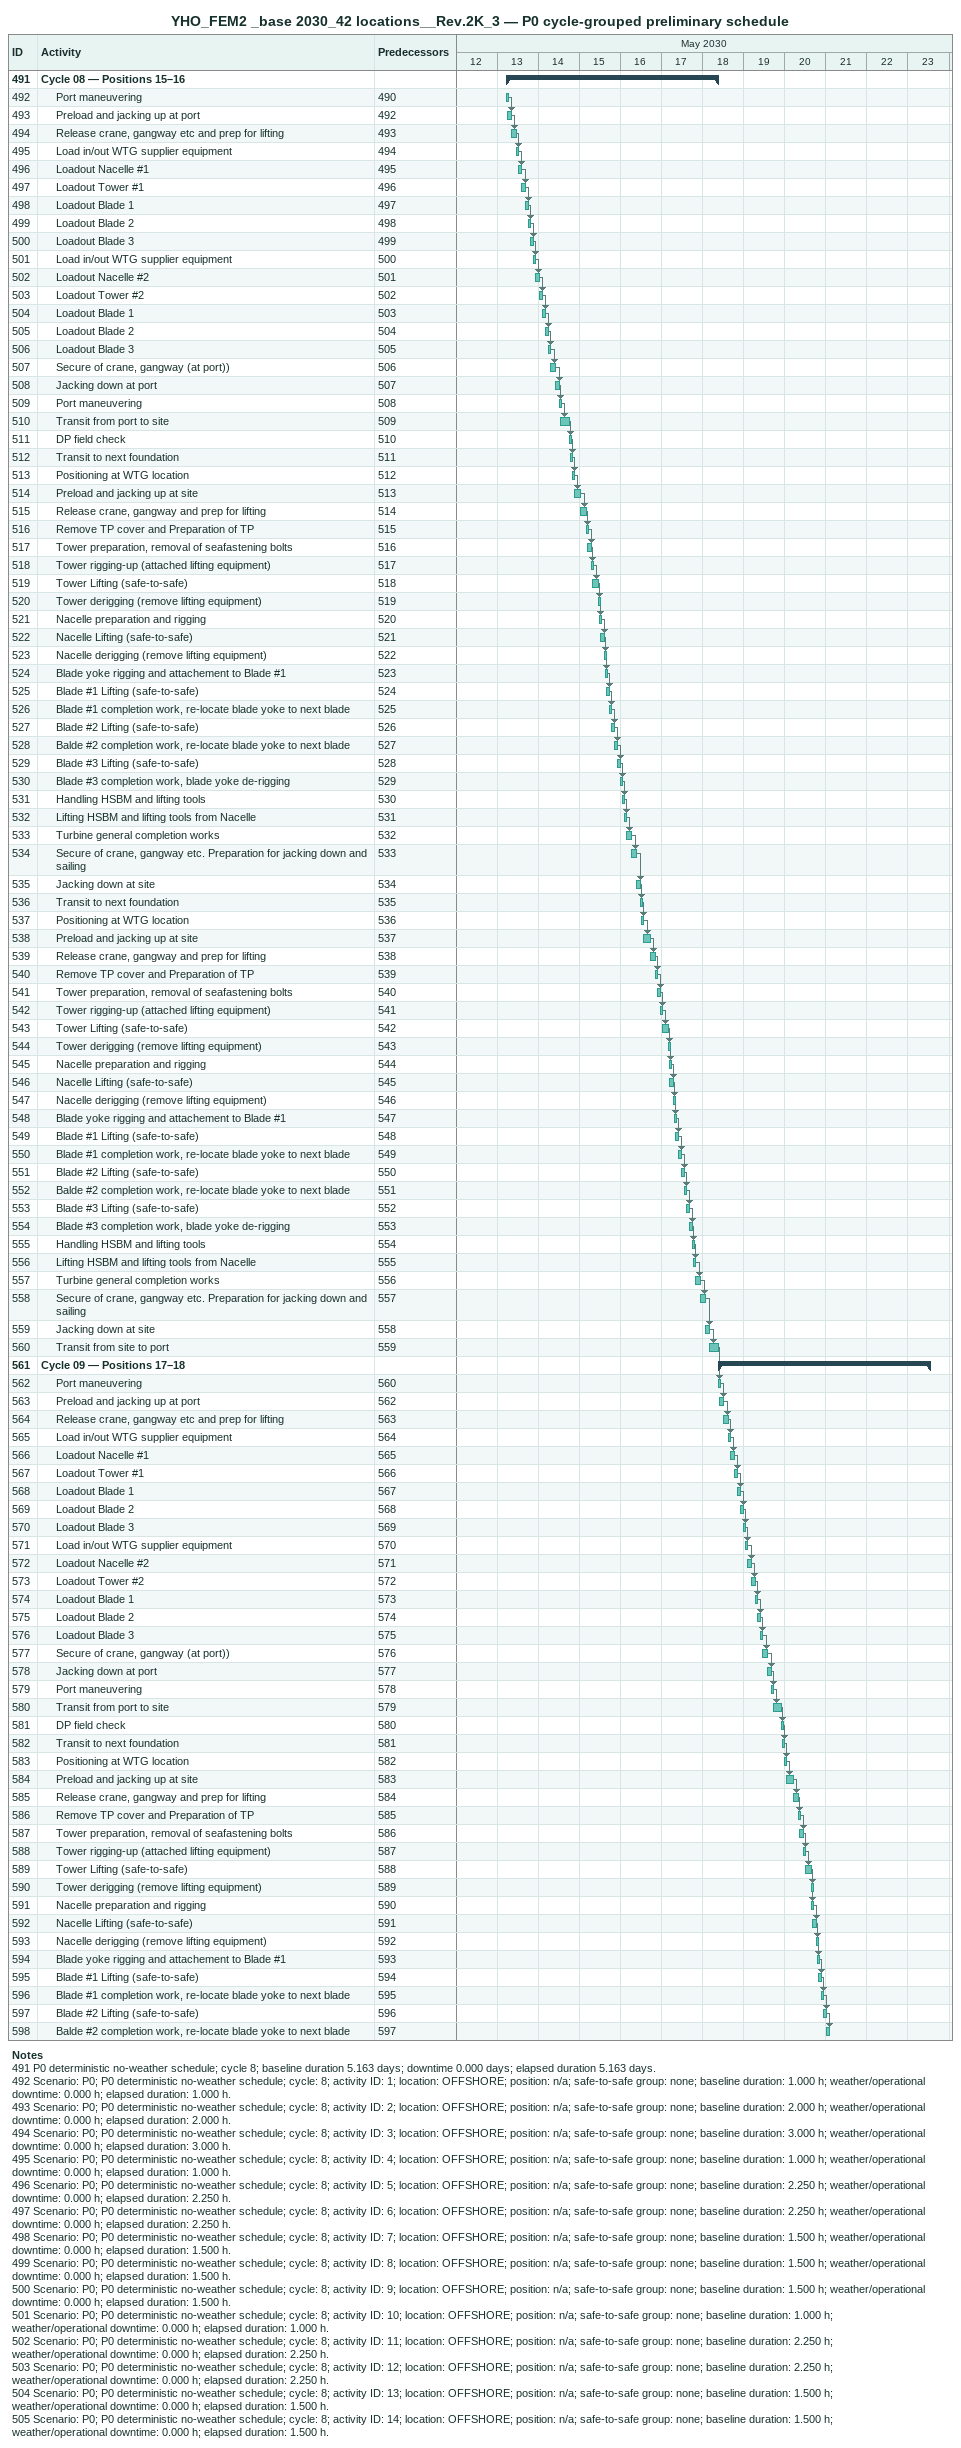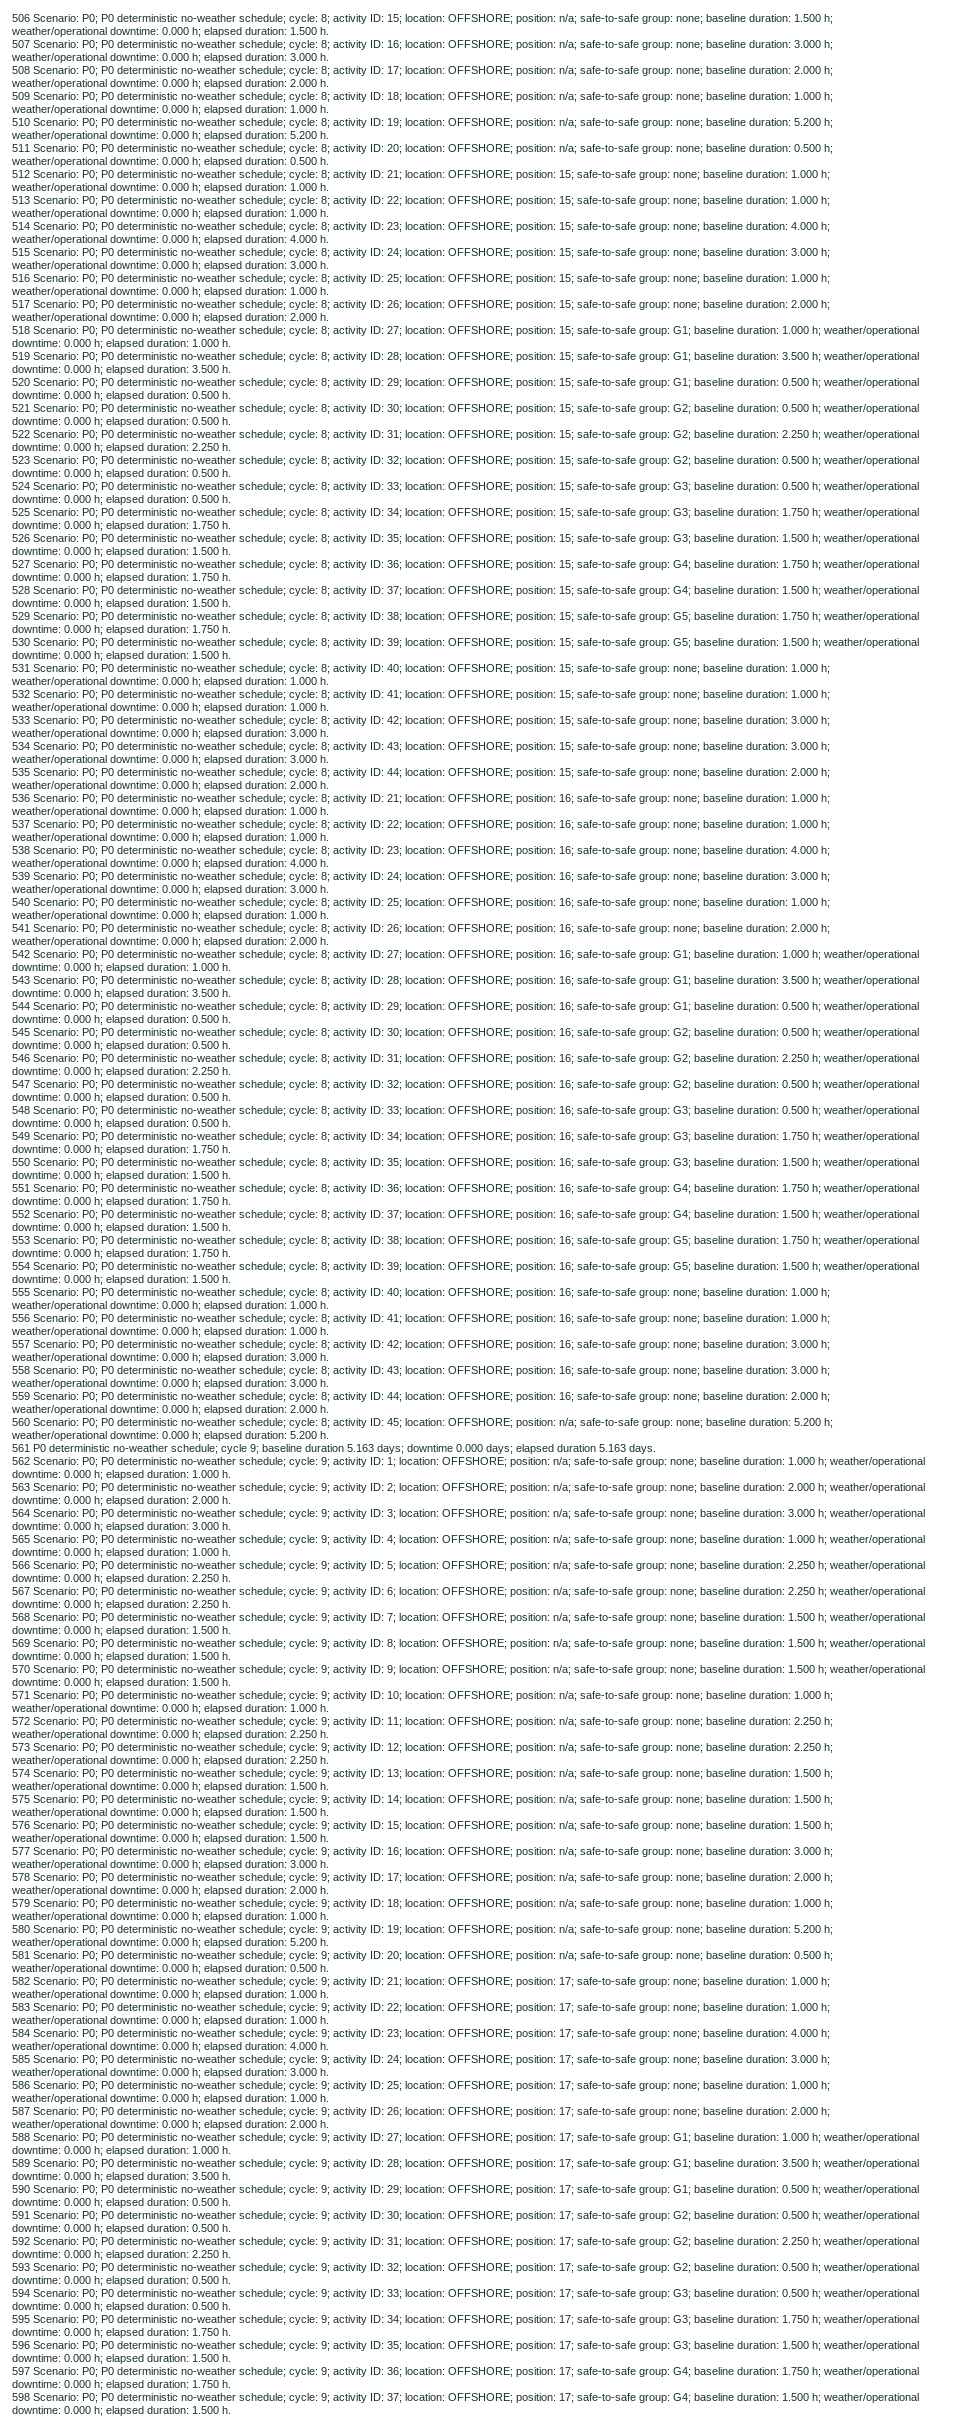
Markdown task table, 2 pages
YHO_FEM2 _base 2030_42 locations__Rev.2K_3 — P0 cycle-grouped preliminary schedule

| ID | Level | Task | Start | Finish | Predecessors |
|---|---|---|---|---|---|
| 491 | 1 | **Cycle 08 — Positions 15–16** | 2030-05-13 | 2030-05-18 |  |
| 492 | 2 | Port maneuvering | 2030-05-13 | 2030-05-13 | 490 |
| 493 | 2 | Preload and jacking up at port | 2030-05-13 | 2030-05-13 | 492 |
| 494 | 2 | Release crane, gangway etc and prep for lifting | 2030-05-13 | 2030-05-13 | 493 |
| 495 | 2 | Load in/out WTG supplier equipment | 2030-05-13 | 2030-05-13 | 494 |
| 496 | 2 | Loadout Nacelle #1 | 2030-05-13 | 2030-05-13 | 495 |
| 497 | 2 | Loadout Tower #1 | 2030-05-13 | 2030-05-13 | 496 |
| 498 | 2 | Loadout Blade 1 | 2030-05-13 | 2030-05-13 | 497 |
| 499 | 2 | Loadout Blade 2 | 2030-05-13 | 2030-05-13 | 498 |
| 500 | 2 | Loadout Blade 3 | 2030-05-13 | 2030-05-13 | 499 |
| 501 | 2 | Load in/out WTG supplier equipment | 2030-05-13 | 2030-05-13 | 500 |
| 502 | 2 | Loadout Nacelle #2 | 2030-05-13 | 2030-05-14 | 501 |
| 503 | 2 | Loadout Tower #2 | 2030-05-14 | 2030-05-14 | 502 |
| 504 | 2 | Loadout Blade 1 | 2030-05-14 | 2030-05-14 | 503 |
| 505 | 2 | Loadout Blade 2 | 2030-05-14 | 2030-05-14 | 504 |
| 506 | 2 | Loadout Blade 3 | 2030-05-14 | 2030-05-14 | 505 |
| 507 | 2 | Secure of crane, gangway (at port)) | 2030-05-14 | 2030-05-14 | 506 |
| 508 | 2 | Jacking down at port | 2030-05-14 | 2030-05-14 | 507 |
| 509 | 2 | Port maneuvering | 2030-05-14 | 2030-05-14 | 508 |
| 510 | 2 | Transit from port to site | 2030-05-14 | 2030-05-14 | 509 |
| 511 | 2 | DP field check | 2030-05-14 | 2030-05-14 | 510 |
| 512 | 2 | Transit to next foundation | 2030-05-14 | 2030-05-14 | 511 |
| 513 | 2 | Positioning at WTG location | 2030-05-14 | 2030-05-14 | 512 |
| 514 | 2 | Preload and jacking up at site | 2030-05-14 | 2030-05-15 | 513 |
| 515 | 2 | Release crane, gangway and prep for lifting | 2030-05-15 | 2030-05-15 | 514 |
| 516 | 2 | Remove TP cover and Preparation of TP | 2030-05-15 | 2030-05-15 | 515 |
| 517 | 2 | Tower preparation, removal of seafastening bolts | 2030-05-15 | 2030-05-15 | 516 |
| 518 | 2 | Tower rigging-up (attached lifting equipment) | 2030-05-15 | 2030-05-15 | 517 |
| 519 | 2 | Tower Lifting (safe-to-safe) | 2030-05-15 | 2030-05-15 | 518 |
| 520 | 2 | Tower derigging (remove lifting equipment) | 2030-05-15 | 2030-05-15 | 519 |
| 521 | 2 | Nacelle preparation and rigging | 2030-05-15 | 2030-05-15 | 520 |
| 522 | 2 | Nacelle Lifting (safe-to-safe) | 2030-05-15 | 2030-05-15 | 521 |
| 523 | 2 | Nacelle derigging (remove lifting equipment) | 2030-05-15 | 2030-05-15 | 522 |
| 524 | 2 | Blade yoke rigging and attachement to Blade #1 | 2030-05-15 | 2030-05-15 | 523 |
| 525 | 2 | Blade #1 Lifting (safe-to-safe) | 2030-05-15 | 2030-05-15 | 524 |
| 526 | 2 | Blade #1 completion work, re-locate blade yoke to next blade | 2030-05-15 | 2030-05-15 | 525 |
| 527 | 2 | Blade #2 Lifting (safe-to-safe) | 2030-05-15 | 2030-05-15 | 526 |
| 528 | 2 | Balde #2 completion work, re-locate blade yoke to next blade | 2030-05-15 | 2030-05-15 | 527 |
| 529 | 2 | Blade #3 Lifting (safe-to-safe) | 2030-05-15 | 2030-05-16 | 528 |
| 530 | 2 | Blade #3 completion work, blade yoke de-rigging | 2030-05-16 | 2030-05-16 | 529 |
| 531 | 2 | Handling HSBM and lifting tools | 2030-05-16 | 2030-05-16 | 530 |
| 532 | 2 | Lifting HSBM and lifting tools from Nacelle | 2030-05-16 | 2030-05-16 | 531 |
| 533 | 2 | Turbine general completion works | 2030-05-16 | 2030-05-16 | 532 |
| 534 | 2 | Secure of crane, gangway etc. Preparation for jacking down and sailing | 2030-05-16 | 2030-05-16 | 533 |
| 535 | 2 | Jacking down at site | 2030-05-16 | 2030-05-16 | 534 |
| 536 | 2 | Transit to next foundation | 2030-05-16 | 2030-05-16 | 535 |
| 537 | 2 | Positioning at WTG location | 2030-05-16 | 2030-05-16 | 536 |
| 538 | 2 | Preload and jacking up at site | 2030-05-16 | 2030-05-16 | 537 |
| 539 | 2 | Release crane, gangway and prep for lifting | 2030-05-16 | 2030-05-16 | 538 |
| 540 | 2 | Remove TP cover and Preparation of TP | 2030-05-16 | 2030-05-16 | 539 |
| 541 | 2 | Tower preparation, removal of seafastening bolts | 2030-05-16 | 2030-05-16 | 540 |
| 542 | 2 | Tower rigging-up (attached lifting equipment) | 2030-05-16 | 2030-05-17 | 541 |
| 543 | 2 | Tower Lifting (safe-to-safe) | 2030-05-17 | 2030-05-17 | 542 |
| 544 | 2 | Tower derigging (remove lifting equipment) | 2030-05-17 | 2030-05-17 | 543 |
| 545 | 2 | Nacelle preparation and rigging | 2030-05-17 | 2030-05-17 | 544 |
| 546 | 2 | Nacelle Lifting (safe-to-safe) | 2030-05-17 | 2030-05-17 | 545 |
| 547 | 2 | Nacelle derigging (remove lifting equipment) | 2030-05-17 | 2030-05-17 | 546 |
| 548 | 2 | Blade yoke rigging and attachement to Blade #1 | 2030-05-17 | 2030-05-17 | 547 |
| 549 | 2 | Blade #1 Lifting (safe-to-safe) | 2030-05-17 | 2030-05-17 | 548 |
| 550 | 2 | Blade #1 completion work, re-locate blade yoke to next blade | 2030-05-17 | 2030-05-17 | 549 |
| 551 | 2 | Blade #2 Lifting (safe-to-safe) | 2030-05-17 | 2030-05-17 | 550 |
| 552 | 2 | Balde #2 completion work, re-locate blade yoke to next blade | 2030-05-17 | 2030-05-17 | 551 |
| 553 | 2 | Blade #3 Lifting (safe-to-safe) | 2030-05-17 | 2030-05-17 | 552 |
| 554 | 2 | Blade #3 completion work, blade yoke de-rigging | 2030-05-17 | 2030-05-17 | 553 |
| 555 | 2 | Handling HSBM and lifting tools | 2030-05-17 | 2030-05-17 | 554 |
| 556 | 2 | Lifting HSBM and lifting tools from Nacelle | 2030-05-17 | 2030-05-17 | 555 |
| 557 | 2 | Turbine general completion works | 2030-05-17 | 2030-05-17 | 556 |
| 558 | 2 | Secure of crane, gangway etc. Preparation for jacking down and sailing | 2030-05-17 | 2030-05-18 | 557 |
| 559 | 2 | Jacking down at site | 2030-05-18 | 2030-05-18 | 558 |
| 560 | 2 | Transit from site to port | 2030-05-18 | 2030-05-18 | 559 |
| 561 | 1 | **Cycle 09 — Positions 17–18** | 2030-05-18 | 2030-05-23 |  |
| 562 | 2 | Port maneuvering | 2030-05-18 | 2030-05-18 | 560 |
| 563 | 2 | Preload and jacking up at port | 2030-05-18 | 2030-05-18 | 562 |
| 564 | 2 | Release crane, gangway etc and prep for lifting | 2030-05-18 | 2030-05-18 | 563 |
| 565 | 2 | Load in/out WTG supplier equipment | 2030-05-18 | 2030-05-18 | 564 |
| 566 | 2 | Loadout Nacelle #1 | 2030-05-18 | 2030-05-18 | 565 |
| 567 | 2 | Loadout Tower #1 | 2030-05-18 | 2030-05-18 | 566 |
| 568 | 2 | Loadout Blade 1 | 2030-05-18 | 2030-05-18 | 567 |
| 569 | 2 | Loadout Blade 2 | 2030-05-18 | 2030-05-18 | 568 |
| 570 | 2 | Loadout Blade 3 | 2030-05-18 | 2030-05-19 | 569 |
| 571 | 2 | Load in/out WTG supplier equipment | 2030-05-19 | 2030-05-19 | 570 |
| 572 | 2 | Loadout Nacelle #2 | 2030-05-19 | 2030-05-19 | 571 |
| 573 | 2 | Loadout Tower #2 | 2030-05-19 | 2030-05-19 | 572 |
| 574 | 2 | Loadout Blade 1 | 2030-05-19 | 2030-05-19 | 573 |
| 575 | 2 | Loadout Blade 2 | 2030-05-19 | 2030-05-19 | 574 |
| 576 | 2 | Loadout Blade 3 | 2030-05-19 | 2030-05-19 | 575 |
| 577 | 2 | Secure of crane, gangway (at port)) | 2030-05-19 | 2030-05-19 | 576 |
| 578 | 2 | Jacking down at port | 2030-05-19 | 2030-05-19 | 577 |
| 579 | 2 | Port maneuvering | 2030-05-19 | 2030-05-19 | 578 |
| 580 | 2 | Transit from port to site | 2030-05-19 | 2030-05-19 | 579 |
| 581 | 2 | DP field check | 2030-05-19 | 2030-05-19 | 580 |
| 582 | 2 | Transit to next foundation | 2030-05-19 | 2030-05-19 | 581 |
| 583 | 2 | Positioning at WTG location | 2030-05-19 | 2030-05-20 | 582 |
| 584 | 2 | Preload and jacking up at site | 2030-05-20 | 2030-05-20 | 583 |
| 585 | 2 | Release crane, gangway and prep for lifting | 2030-05-20 | 2030-05-20 | 584 |
| 586 | 2 | Remove TP cover and Preparation of TP | 2030-05-20 | 2030-05-20 | 585 |
| 587 | 2 | Tower preparation, removal of seafastening bolts | 2030-05-20 | 2030-05-20 | 586 |
| 588 | 2 | Tower rigging-up (attached lifting equipment) | 2030-05-20 | 2030-05-20 | 587 |
| 589 | 2 | Tower Lifting (safe-to-safe) | 2030-05-20 | 2030-05-20 | 588 |
| 590 | 2 | Tower derigging (remove lifting equipment) | 2030-05-20 | 2030-05-20 | 589 |
| 591 | 2 | Nacelle preparation and rigging | 2030-05-20 | 2030-05-20 | 590 |
| 592 | 2 | Nacelle Lifting (safe-to-safe) | 2030-05-20 | 2030-05-20 | 591 |
| 593 | 2 | Nacelle derigging (remove lifting equipment) | 2030-05-20 | 2030-05-20 | 592 |
| 594 | 2 | Blade yoke rigging and attachement to Blade #1 | 2030-05-20 | 2030-05-20 | 593 |
| 595 | 2 | Blade #1 Lifting (safe-to-safe) | 2030-05-20 | 2030-05-20 | 594 |
| 596 | 2 | Blade #1 completion work, re-locate blade yoke to next blade | 2030-05-20 | 2030-05-20 | 595 |
| 597 | 2 | Blade #2 Lifting (safe-to-safe) | 2030-05-20 | 2030-05-21 | 596 |
| 598 | 2 | Balde #2 completion work, re-locate blade yoke to next blade | 2030-05-21 | 2030-05-21 | 597 |

Notes
- 491: P0 deterministic no-weather schedule; cycle 8; baseline duration 5.163 days; downtime 0.000 days; elapsed duration 5.163 days.
- 492: Scenario: P0; P0 deterministic no-weather schedule; cycle: 8; activity ID: 1; location: OFFSHORE; position: n/a; safe-to-safe group: none; baseline duration: 1.000 h; weather/operational downtime: 0.000 h; elapsed duration: 1.000 h.
- 493: Scenario: P0; P0 deterministic no-weather schedule; cycle: 8; activity ID: 2; location: OFFSHORE; position: n/a; safe-to-safe group: none; baseline duration: 2.000 h; weather/operational downtime: 0.000 h; elapsed duration: 2.000 h.
- 494: Scenario: P0; P0 deterministic no-weather schedule; cycle: 8; activity ID: 3; location: OFFSHORE; position: n/a; safe-to-safe group: none; baseline duration: 3.000 h; weather/operational downtime: 0.000 h; elapsed duration: 3.000 h.
- 495: Scenario: P0; P0 deterministic no-weather schedule; cycle: 8; activity ID: 4; location: OFFSHORE; position: n/a; safe-to-safe group: none; baseline duration: 1.000 h; weather/operational downtime: 0.000 h; elapsed duration: 1.000 h.
- 496: Scenario: P0; P0 deterministic no-weather schedule; cycle: 8; activity ID: 5; location: OFFSHORE; position: n/a; safe-to-safe group: none; baseline duration: 2.250 h; weather/operational downtime: 0.000 h; elapsed duration: 2.250 h.
- 497: Scenario: P0; P0 deterministic no-weather schedule; cycle: 8; activity ID: 6; location: OFFSHORE; position: n/a; safe-to-safe group: none; baseline duration: 2.250 h; weather/operational downtime: 0.000 h; elapsed duration: 2.250 h.
- 498: Scenario: P0; P0 deterministic no-weather schedule; cycle: 8; activity ID: 7; location: OFFSHORE; position: n/a; safe-to-safe group: none; baseline duration: 1.500 h; weather/operational downtime: 0.000 h; elapsed duration: 1.500 h.
- 499: Scenario: P0; P0 deterministic no-weather schedule; cycle: 8; activity ID: 8; location: OFFSHORE; position: n/a; safe-to-safe group: none; baseline duration: 1.500 h; weather/operational downtime: 0.000 h; elapsed duration: 1.500 h.
- 500: Scenario: P0; P0 deterministic no-weather schedule; cycle: 8; activity ID: 9; location: OFFSHORE; position: n/a; safe-to-safe group: none; baseline duration: 1.500 h; weather/operational downtime: 0.000 h; elapsed duration: 1.500 h.
- 501: Scenario: P0; P0 deterministic no-weather schedule; cycle: 8; activity ID: 10; location: OFFSHORE; position: n/a; safe-to-safe group: none; baseline duration: 1.000 h; weather/operational downtime: 0.000 h; elapsed duration: 1.000 h.
- 502: Scenario: P0; P0 deterministic no-weather schedule; cycle: 8; activity ID: 11; location: OFFSHORE; position: n/a; safe-to-safe group: none; baseline duration: 2.250 h; weather/operational downtime: 0.000 h; elapsed duration: 2.250 h.
- 503: Scenario: P0; P0 deterministic no-weather schedule; cycle: 8; activity ID: 12; location: OFFSHORE; position: n/a; safe-to-safe group: none; baseline duration: 2.250 h; weather/operational downtime: 0.000 h; elapsed duration: 2.250 h.
- 504: Scenario: P0; P0 deterministic no-weather schedule; cycle: 8; activity ID: 13; location: OFFSHORE; position: n/a; safe-to-safe group: none; baseline duration: 1.500 h; weather/operational downtime: 0.000 h; elapsed duration: 1.500 h.
- 505: Scenario: P0; P0 deterministic no-weather schedule; cycle: 8; activity ID: 14; location: OFFSHORE; position: n/a; safe-to-safe group: none; baseline duration: 1.500 h; weather/operational downtime: 0.000 h; elapsed duration: 1.500 h.
- 506: Scenario: P0; P0 deterministic no-weather schedule; cycle: 8; activity ID: 15; location: OFFSHORE; position: n/a; safe-to-safe group: none; baseline duration: 1.500 h; weather/operational downtime: 0.000 h; elapsed duration: 1.500 h.
- 507: Scenario: P0; P0 deterministic no-weather schedule; cycle: 8; activity ID: 16; location: OFFSHORE; position: n/a; safe-to-safe group: none; baseline duration: 3.000 h; weather/operational downtime: 0.000 h; elapsed duration: 3.000 h.
- 508: Scenario: P0; P0 deterministic no-weather schedule; cycle: 8; activity ID: 17; location: OFFSHORE; position: n/a; safe-to-safe group: none; baseline duration: 2.000 h; weather/operational downtime: 0.000 h; elapsed duration: 2.000 h.
- 509: Scenario: P0; P0 deterministic no-weather schedule; cycle: 8; activity ID: 18; location: OFFSHORE; position: n/a; safe-to-safe group: none; baseline duration: 1.000 h; weather/operational downtime: 0.000 h; elapsed duration: 1.000 h.
- 510: Scenario: P0; P0 deterministic no-weather schedule; cycle: 8; activity ID: 19; location: OFFSHORE; position: n/a; safe-to-safe group: none; baseline duration: 5.200 h; weather/operational downtime: 0.000 h; elapsed duration: 5.200 h.
- 511: Scenario: P0; P0 deterministic no-weather schedule; cycle: 8; activity ID: 20; location: OFFSHORE; position: n/a; safe-to-safe group: none; baseline duration: 0.500 h; weather/operational downtime: 0.000 h; elapsed duration: 0.500 h.
- 512: Scenario: P0; P0 deterministic no-weather schedule; cycle: 8; activity ID: 21; location: OFFSHORE; position: 15; safe-to-safe group: none; baseline duration: 1.000 h; weather/operational downtime: 0.000 h; elapsed duration: 1.000 h.
- 513: Scenario: P0; P0 deterministic no-weather schedule; cycle: 8; activity ID: 22; location: OFFSHORE; position: 15; safe-to-safe group: none; baseline duration: 1.000 h; weather/operational downtime: 0.000 h; elapsed duration: 1.000 h.
- 514: Scenario: P0; P0 deterministic no-weather schedule; cycle: 8; activity ID: 23; location: OFFSHORE; position: 15; safe-to-safe group: none; baseline duration: 4.000 h; weather/operational downtime: 0.000 h; elapsed duration: 4.000 h.
- 515: Scenario: P0; P0 deterministic no-weather schedule; cycle: 8; activity ID: 24; location: OFFSHORE; position: 15; safe-to-safe group: none; baseline duration: 3.000 h; weather/operational downtime: 0.000 h; elapsed duration: 3.000 h.
- 516: Scenario: P0; P0 deterministic no-weather schedule; cycle: 8; activity ID: 25; location: OFFSHORE; position: 15; safe-to-safe group: none; baseline duration: 1.000 h; weather/operational downtime: 0.000 h; elapsed duration: 1.000 h.
- 517: Scenario: P0; P0 deterministic no-weather schedule; cycle: 8; activity ID: 26; location: OFFSHORE; position: 15; safe-to-safe group: none; baseline duration: 2.000 h; weather/operational downtime: 0.000 h; elapsed duration: 2.000 h.
- 518: Scenario: P0; P0 deterministic no-weather schedule; cycle: 8; activity ID: 27; location: OFFSHORE; position: 15; safe-to-safe group: G1; baseline duration: 1.000 h; weather/operational downtime: 0.000 h; elapsed duration: 1.000 h.
- 519: Scenario: P0; P0 deterministic no-weather schedule; cycle: 8; activity ID: 28; location: OFFSHORE; position: 15; safe-to-safe group: G1; baseline duration: 3.500 h; weather/operational downtime: 0.000 h; elapsed duration: 3.500 h.
- 520: Scenario: P0; P0 deterministic no-weather schedule; cycle: 8; activity ID: 29; location: OFFSHORE; position: 15; safe-to-safe group: G1; baseline duration: 0.500 h; weather/operational downtime: 0.000 h; elapsed duration: 0.500 h.
- 521: Scenario: P0; P0 deterministic no-weather schedule; cycle: 8; activity ID: 30; location: OFFSHORE; position: 15; safe-to-safe group: G2; baseline duration: 0.500 h; weather/operational downtime: 0.000 h; elapsed duration: 0.500 h.
- 522: Scenario: P0; P0 deterministic no-weather schedule; cycle: 8; activity ID: 31; location: OFFSHORE; position: 15; safe-to-safe group: G2; baseline duration: 2.250 h; weather/operational downtime: 0.000 h; elapsed duration: 2.250 h.
- 523: Scenario: P0; P0 deterministic no-weather schedule; cycle: 8; activity ID: 32; location: OFFSHORE; position: 15; safe-to-safe group: G2; baseline duration: 0.500 h; weather/operational downtime: 0.000 h; elapsed duration: 0.500 h.
- 524: Scenario: P0; P0 deterministic no-weather schedule; cycle: 8; activity ID: 33; location: OFFSHORE; position: 15; safe-to-safe group: G3; baseline duration: 0.500 h; weather/operational downtime: 0.000 h; elapsed duration: 0.500 h.
- 525: Scenario: P0; P0 deterministic no-weather schedule; cycle: 8; activity ID: 34; location: OFFSHORE; position: 15; safe-to-safe group: G3; baseline duration: 1.750 h; weather/operational downtime: 0.000 h; elapsed duration: 1.750 h.
- 526: Scenario: P0; P0 deterministic no-weather schedule; cycle: 8; activity ID: 35; location: OFFSHORE; position: 15; safe-to-safe group: G3; baseline duration: 1.500 h; weather/operational downtime: 0.000 h; elapsed duration: 1.500 h.
- 527: Scenario: P0; P0 deterministic no-weather schedule; cycle: 8; activity ID: 36; location: OFFSHORE; position: 15; safe-to-safe group: G4; baseline duration: 1.750 h; weather/operational downtime: 0.000 h; elapsed duration: 1.750 h.
- 528: Scenario: P0; P0 deterministic no-weather schedule; cycle: 8; activity ID: 37; location: OFFSHORE; position: 15; safe-to-safe group: G4; baseline duration: 1.500 h; weather/operational downtime: 0.000 h; elapsed duration: 1.500 h.
- 529: Scenario: P0; P0 deterministic no-weather schedule; cycle: 8; activity ID: 38; location: OFFSHORE; position: 15; safe-to-safe group: G5; baseline duration: 1.750 h; weather/operational downtime: 0.000 h; elapsed duration: 1.750 h.
- 530: Scenario: P0; P0 deterministic no-weather schedule; cycle: 8; activity ID: 39; location: OFFSHORE; position: 15; safe-to-safe group: G5; baseline duration: 1.500 h; weather/operational downtime: 0.000 h; elapsed duration: 1.500 h.
- 531: Scenario: P0; P0 deterministic no-weather schedule; cycle: 8; activity ID: 40; location: OFFSHORE; position: 15; safe-to-safe group: none; baseline duration: 1.000 h; weather/operational downtime: 0.000 h; elapsed duration: 1.000 h.
- 532: Scenario: P0; P0 deterministic no-weather schedule; cycle: 8; activity ID: 41; location: OFFSHORE; position: 15; safe-to-safe group: none; baseline duration: 1.000 h; weather/operational downtime: 0.000 h; elapsed duration: 1.000 h.
- 533: Scenario: P0; P0 deterministic no-weather schedule; cycle: 8; activity ID: 42; location: OFFSHORE; position: 15; safe-to-safe group: none; baseline duration: 3.000 h; weather/operational downtime: 0.000 h; elapsed duration: 3.000 h.
- 534: Scenario: P0; P0 deterministic no-weather schedule; cycle: 8; activity ID: 43; location: OFFSHORE; position: 15; safe-to-safe group: none; baseline duration: 3.000 h; weather/operational downtime: 0.000 h; elapsed duration: 3.000 h.
- 535: Scenario: P0; P0 deterministic no-weather schedule; cycle: 8; activity ID: 44; location: OFFSHORE; position: 15; safe-to-safe group: none; baseline duration: 2.000 h; weather/operational downtime: 0.000 h; elapsed duration: 2.000 h.
- 536: Scenario: P0; P0 deterministic no-weather schedule; cycle: 8; activity ID: 21; location: OFFSHORE; position: 16; safe-to-safe group: none; baseline duration: 1.000 h; weather/operational downtime: 0.000 h; elapsed duration: 1.000 h.
- 537: Scenario: P0; P0 deterministic no-weather schedule; cycle: 8; activity ID: 22; location: OFFSHORE; position: 16; safe-to-safe group: none; baseline duration: 1.000 h; weather/operational downtime: 0.000 h; elapsed duration: 1.000 h.
- 538: Scenario: P0; P0 deterministic no-weather schedule; cycle: 8; activity ID: 23; location: OFFSHORE; position: 16; safe-to-safe group: none; baseline duration: 4.000 h; weather/operational downtime: 0.000 h; elapsed duration: 4.000 h.
- 539: Scenario: P0; P0 deterministic no-weather schedule; cycle: 8; activity ID: 24; location: OFFSHORE; position: 16; safe-to-safe group: none; baseline duration: 3.000 h; weather/operational downtime: 0.000 h; elapsed duration: 3.000 h.
- 540: Scenario: P0; P0 deterministic no-weather schedule; cycle: 8; activity ID: 25; location: OFFSHORE; position: 16; safe-to-safe group: none; baseline duration: 1.000 h; weather/operational downtime: 0.000 h; elapsed duration: 1.000 h.
- 541: Scenario: P0; P0 deterministic no-weather schedule; cycle: 8; activity ID: 26; location: OFFSHORE; position: 16; safe-to-safe group: none; baseline duration: 2.000 h; weather/operational downtime: 0.000 h; elapsed duration: 2.000 h.
- 542: Scenario: P0; P0 deterministic no-weather schedule; cycle: 8; activity ID: 27; location: OFFSHORE; position: 16; safe-to-safe group: G1; baseline duration: 1.000 h; weather/operational downtime: 0.000 h; elapsed duration: 1.000 h.
- 543: Scenario: P0; P0 deterministic no-weather schedule; cycle: 8; activity ID: 28; location: OFFSHORE; position: 16; safe-to-safe group: G1; baseline duration: 3.500 h; weather/operational downtime: 0.000 h; elapsed duration: 3.500 h.
- 544: Scenario: P0; P0 deterministic no-weather schedule; cycle: 8; activity ID: 29; location: OFFSHORE; position: 16; safe-to-safe group: G1; baseline duration: 0.500 h; weather/operational downtime: 0.000 h; elapsed duration: 0.500 h.
- 545: Scenario: P0; P0 deterministic no-weather schedule; cycle: 8; activity ID: 30; location: OFFSHORE; position: 16; safe-to-safe group: G2; baseline duration: 0.500 h; weather/operational downtime: 0.000 h; elapsed duration: 0.500 h.
- 546: Scenario: P0; P0 deterministic no-weather schedule; cycle: 8; activity ID: 31; location: OFFSHORE; position: 16; safe-to-safe group: G2; baseline duration: 2.250 h; weather/operational downtime: 0.000 h; elapsed duration: 2.250 h.
- 547: Scenario: P0; P0 deterministic no-weather schedule; cycle: 8; activity ID: 32; location: OFFSHORE; position: 16; safe-to-safe group: G2; baseline duration: 0.500 h; weather/operational downtime: 0.000 h; elapsed duration: 0.500 h.
- 548: Scenario: P0; P0 deterministic no-weather schedule; cycle: 8; activity ID: 33; location: OFFSHORE; position: 16; safe-to-safe group: G3; baseline duration: 0.500 h; weather/operational downtime: 0.000 h; elapsed duration: 0.500 h.
- 549: Scenario: P0; P0 deterministic no-weather schedule; cycle: 8; activity ID: 34; location: OFFSHORE; position: 16; safe-to-safe group: G3; baseline duration: 1.750 h; weather/operational downtime: 0.000 h; elapsed duration: 1.750 h.
- 550: Scenario: P0; P0 deterministic no-weather schedule; cycle: 8; activity ID: 35; location: OFFSHORE; position: 16; safe-to-safe group: G3; baseline duration: 1.500 h; weather/operational downtime: 0.000 h; elapsed duration: 1.500 h.
- 551: Scenario: P0; P0 deterministic no-weather schedule; cycle: 8; activity ID: 36; location: OFFSHORE; position: 16; safe-to-safe group: G4; baseline duration: 1.750 h; weather/operational downtime: 0.000 h; elapsed duration: 1.750 h.
- 552: Scenario: P0; P0 deterministic no-weather schedule; cycle: 8; activity ID: 37; location: OFFSHORE; position: 16; safe-to-safe group: G4; baseline duration: 1.500 h; weather/operational downtime: 0.000 h; elapsed duration: 1.500 h.
- 553: Scenario: P0; P0 deterministic no-weather schedule; cycle: 8; activity ID: 38; location: OFFSHORE; position: 16; safe-to-safe group: G5; baseline duration: 1.750 h; weather/operational downtime: 0.000 h; elapsed duration: 1.750 h.
- 554: Scenario: P0; P0 deterministic no-weather schedule; cycle: 8; activity ID: 39; location: OFFSHORE; position: 16; safe-to-safe group: G5; baseline duration: 1.500 h; weather/operational downtime: 0.000 h; elapsed duration: 1.500 h.
- 555: Scenario: P0; P0 deterministic no-weather schedule; cycle: 8; activity ID: 40; location: OFFSHORE; position: 16; safe-to-safe group: none; baseline duration: 1.000 h; weather/operational downtime: 0.000 h; elapsed duration: 1.000 h.
- 556: Scenario: P0; P0 deterministic no-weather schedule; cycle: 8; activity ID: 41; location: OFFSHORE; position: 16; safe-to-safe group: none; baseline duration: 1.000 h; weather/operational downtime: 0.000 h; elapsed duration: 1.000 h.
- 557: Scenario: P0; P0 deterministic no-weather schedule; cycle: 8; activity ID: 42; location: OFFSHORE; position: 16; safe-to-safe group: none; baseline duration: 3.000 h; weather/operational downtime: 0.000 h; elapsed duration: 3.000 h.
- 558: Scenario: P0; P0 deterministic no-weather schedule; cycle: 8; activity ID: 43; location: OFFSHORE; position: 16; safe-to-safe group: none; baseline duration: 3.000 h; weather/operational downtime: 0.000 h; elapsed duration: 3.000 h.
- 559: Scenario: P0; P0 deterministic no-weather schedule; cycle: 8; activity ID: 44; location: OFFSHORE; position: 16; safe-to-safe group: none; baseline duration: 2.000 h; weather/operational downtime: 0.000 h; elapsed duration: 2.000 h.
- 560: Scenario: P0; P0 deterministic no-weather schedule; cycle: 8; activity ID: 45; location: OFFSHORE; position: n/a; safe-to-safe group: none; baseline duration: 5.200 h; weather/operational downtime: 0.000 h; elapsed duration: 5.200 h.
- 561: P0 deterministic no-weather schedule; cycle 9; baseline duration 5.163 days; downtime 0.000 days; elapsed duration 5.163 days.
- 562: Scenario: P0; P0 deterministic no-weather schedule; cycle: 9; activity ID: 1; location: OFFSHORE; position: n/a; safe-to-safe group: none; baseline duration: 1.000 h; weather/operational downtime: 0.000 h; elapsed duration: 1.000 h.
- 563: Scenario: P0; P0 deterministic no-weather schedule; cycle: 9; activity ID: 2; location: OFFSHORE; position: n/a; safe-to-safe group: none; baseline duration: 2.000 h; weather/operational downtime: 0.000 h; elapsed duration: 2.000 h.
- 564: Scenario: P0; P0 deterministic no-weather schedule; cycle: 9; activity ID: 3; location: OFFSHORE; position: n/a; safe-to-safe group: none; baseline duration: 3.000 h; weather/operational downtime: 0.000 h; elapsed duration: 3.000 h.
- 565: Scenario: P0; P0 deterministic no-weather schedule; cycle: 9; activity ID: 4; location: OFFSHORE; position: n/a; safe-to-safe group: none; baseline duration: 1.000 h; weather/operational downtime: 0.000 h; elapsed duration: 1.000 h.
- 566: Scenario: P0; P0 deterministic no-weather schedule; cycle: 9; activity ID: 5; location: OFFSHORE; position: n/a; safe-to-safe group: none; baseline duration: 2.250 h; weather/operational downtime: 0.000 h; elapsed duration: 2.250 h.
- 567: Scenario: P0; P0 deterministic no-weather schedule; cycle: 9; activity ID: 6; location: OFFSHORE; position: n/a; safe-to-safe group: none; baseline duration: 2.250 h; weather/operational downtime: 0.000 h; elapsed duration: 2.250 h.
- 568: Scenario: P0; P0 deterministic no-weather schedule; cycle: 9; activity ID: 7; location: OFFSHORE; position: n/a; safe-to-safe group: none; baseline duration: 1.500 h; weather/operational downtime: 0.000 h; elapsed duration: 1.500 h.
- 569: Scenario: P0; P0 deterministic no-weather schedule; cycle: 9; activity ID: 8; location: OFFSHORE; position: n/a; safe-to-safe group: none; baseline duration: 1.500 h; weather/operational downtime: 0.000 h; elapsed duration: 1.500 h.
- 570: Scenario: P0; P0 deterministic no-weather schedule; cycle: 9; activity ID: 9; location: OFFSHORE; position: n/a; safe-to-safe group: none; baseline duration: 1.500 h; weather/operational downtime: 0.000 h; elapsed duration: 1.500 h.
- 571: Scenario: P0; P0 deterministic no-weather schedule; cycle: 9; activity ID: 10; location: OFFSHORE; position: n/a; safe-to-safe group: none; baseline duration: 1.000 h; weather/operational downtime: 0.000 h; elapsed duration: 1.000 h.
- 572: Scenario: P0; P0 deterministic no-weather schedule; cycle: 9; activity ID: 11; location: OFFSHORE; position: n/a; safe-to-safe group: none; baseline duration: 2.250 h; weather/operational downtime: 0.000 h; elapsed duration: 2.250 h.
- 573: Scenario: P0; P0 deterministic no-weather schedule; cycle: 9; activity ID: 12; location: OFFSHORE; position: n/a; safe-to-safe group: none; baseline duration: 2.250 h; weather/operational downtime: 0.000 h; elapsed duration: 2.250 h.
- 574: Scenario: P0; P0 deterministic no-weather schedule; cycle: 9; activity ID: 13; location: OFFSHORE; position: n/a; safe-to-safe group: none; baseline duration: 1.500 h; weather/operational downtime: 0.000 h; elapsed duration: 1.500 h.
- 575: Scenario: P0; P0 deterministic no-weather schedule; cycle: 9; activity ID: 14; location: OFFSHORE; position: n/a; safe-to-safe group: none; baseline duration: 1.500 h; weather/operational downtime: 0.000 h; elapsed duration: 1.500 h.
- 576: Scenario: P0; P0 deterministic no-weather schedule; cycle: 9; activity ID: 15; location: OFFSHORE; position: n/a; safe-to-safe group: none; baseline duration: 1.500 h; weather/operational downtime: 0.000 h; elapsed duration: 1.500 h.
- 577: Scenario: P0; P0 deterministic no-weather schedule; cycle: 9; activity ID: 16; location: OFFSHORE; position: n/a; safe-to-safe group: none; baseline duration: 3.000 h; weather/operational downtime: 0.000 h; elapsed duration: 3.000 h.
- 578: Scenario: P0; P0 deterministic no-weather schedule; cycle: 9; activity ID: 17; location: OFFSHORE; position: n/a; safe-to-safe group: none; baseline duration: 2.000 h; weather/operational downtime: 0.000 h; elapsed duration: 2.000 h.
- 579: Scenario: P0; P0 deterministic no-weather schedule; cycle: 9; activity ID: 18; location: OFFSHORE; position: n/a; safe-to-safe group: none; baseline duration: 1.000 h; weather/operational downtime: 0.000 h; elapsed duration: 1.000 h.
- 580: Scenario: P0; P0 deterministic no-weather schedule; cycle: 9; activity ID: 19; location: OFFSHORE; position: n/a; safe-to-safe group: none; baseline duration: 5.200 h; weather/operational downtime: 0.000 h; elapsed duration: 5.200 h.
- 581: Scenario: P0; P0 deterministic no-weather schedule; cycle: 9; activity ID: 20; location: OFFSHORE; position: n/a; safe-to-safe group: none; baseline duration: 0.500 h; weather/operational downtime: 0.000 h; elapsed duration: 0.500 h.
- 582: Scenario: P0; P0 deterministic no-weather schedule; cycle: 9; activity ID: 21; location: OFFSHORE; position: 17; safe-to-safe group: none; baseline duration: 1.000 h; weather/operational downtime: 0.000 h; elapsed duration: 1.000 h.
- 583: Scenario: P0; P0 deterministic no-weather schedule; cycle: 9; activity ID: 22; location: OFFSHORE; position: 17; safe-to-safe group: none; baseline duration: 1.000 h; weather/operational downtime: 0.000 h; elapsed duration: 1.000 h.
- 584: Scenario: P0; P0 deterministic no-weather schedule; cycle: 9; activity ID: 23; location: OFFSHORE; position: 17; safe-to-safe group: none; baseline duration: 4.000 h; weather/operational downtime: 0.000 h; elapsed duration: 4.000 h.
- 585: Scenario: P0; P0 deterministic no-weather schedule; cycle: 9; activity ID: 24; location: OFFSHORE; position: 17; safe-to-safe group: none; baseline duration: 3.000 h; weather/operational downtime: 0.000 h; elapsed duration: 3.000 h.
- 586: Scenario: P0; P0 deterministic no-weather schedule; cycle: 9; activity ID: 25; location: OFFSHORE; position: 17; safe-to-safe group: none; baseline duration: 1.000 h; weather/operational downtime: 0.000 h; elapsed duration: 1.000 h.
- 587: Scenario: P0; P0 deterministic no-weather schedule; cycle: 9; activity ID: 26; location: OFFSHORE; position: 17; safe-to-safe group: none; baseline duration: 2.000 h; weather/operational downtime: 0.000 h; elapsed duration: 2.000 h.
- 588: Scenario: P0; P0 deterministic no-weather schedule; cycle: 9; activity ID: 27; location: OFFSHORE; position: 17; safe-to-safe group: G1; baseline duration: 1.000 h; weather/operational downtime: 0.000 h; elapsed duration: 1.000 h.
- 589: Scenario: P0; P0 deterministic no-weather schedule; cycle: 9; activity ID: 28; location: OFFSHORE; position: 17; safe-to-safe group: G1; baseline duration: 3.500 h; weather/operational downtime: 0.000 h; elapsed duration: 3.500 h.
- 590: Scenario: P0; P0 deterministic no-weather schedule; cycle: 9; activity ID: 29; location: OFFSHORE; position: 17; safe-to-safe group: G1; baseline duration: 0.500 h; weather/operational downtime: 0.000 h; elapsed duration: 0.500 h.
- 591: Scenario: P0; P0 deterministic no-weather schedule; cycle: 9; activity ID: 30; location: OFFSHORE; position: 17; safe-to-safe group: G2; baseline duration: 0.500 h; weather/operational downtime: 0.000 h; elapsed duration: 0.500 h.
- 592: Scenario: P0; P0 deterministic no-weather schedule; cycle: 9; activity ID: 31; location: OFFSHORE; position: 17; safe-to-safe group: G2; baseline duration: 2.250 h; weather/operational downtime: 0.000 h; elapsed duration: 2.250 h.
- 593: Scenario: P0; P0 deterministic no-weather schedule; cycle: 9; activity ID: 32; location: OFFSHORE; position: 17; safe-to-safe group: G2; baseline duration: 0.500 h; weather/operational downtime: 0.000 h; elapsed duration: 0.500 h.
- 594: Scenario: P0; P0 deterministic no-weather schedule; cycle: 9; activity ID: 33; location: OFFSHORE; position: 17; safe-to-safe group: G3; baseline duration: 0.500 h; weather/operational downtime: 0.000 h; elapsed duration: 0.500 h.
- 595: Scenario: P0; P0 deterministic no-weather schedule; cycle: 9; activity ID: 34; location: OFFSHORE; position: 17; safe-to-safe group: G3; baseline duration: 1.750 h; weather/operational downtime: 0.000 h; elapsed duration: 1.750 h.
- 596: Scenario: P0; P0 deterministic no-weather schedule; cycle: 9; activity ID: 35; location: OFFSHORE; position: 17; safe-to-safe group: G3; baseline duration: 1.500 h; weather/operational downtime: 0.000 h; elapsed duration: 1.500 h.
- 597: Scenario: P0; P0 deterministic no-weather schedule; cycle: 9; activity ID: 36; location: OFFSHORE; position: 17; safe-to-safe group: G4; baseline duration: 1.750 h; weather/operational downtime: 0.000 h; elapsed duration: 1.750 h.
- 598: Scenario: P0; P0 deterministic no-weather schedule; cycle: 9; activity ID: 37; location: OFFSHORE; position: 17; safe-to-safe group: G4; baseline duration: 1.500 h; weather/operational downtime: 0.000 h; elapsed duration: 1.500 h.
